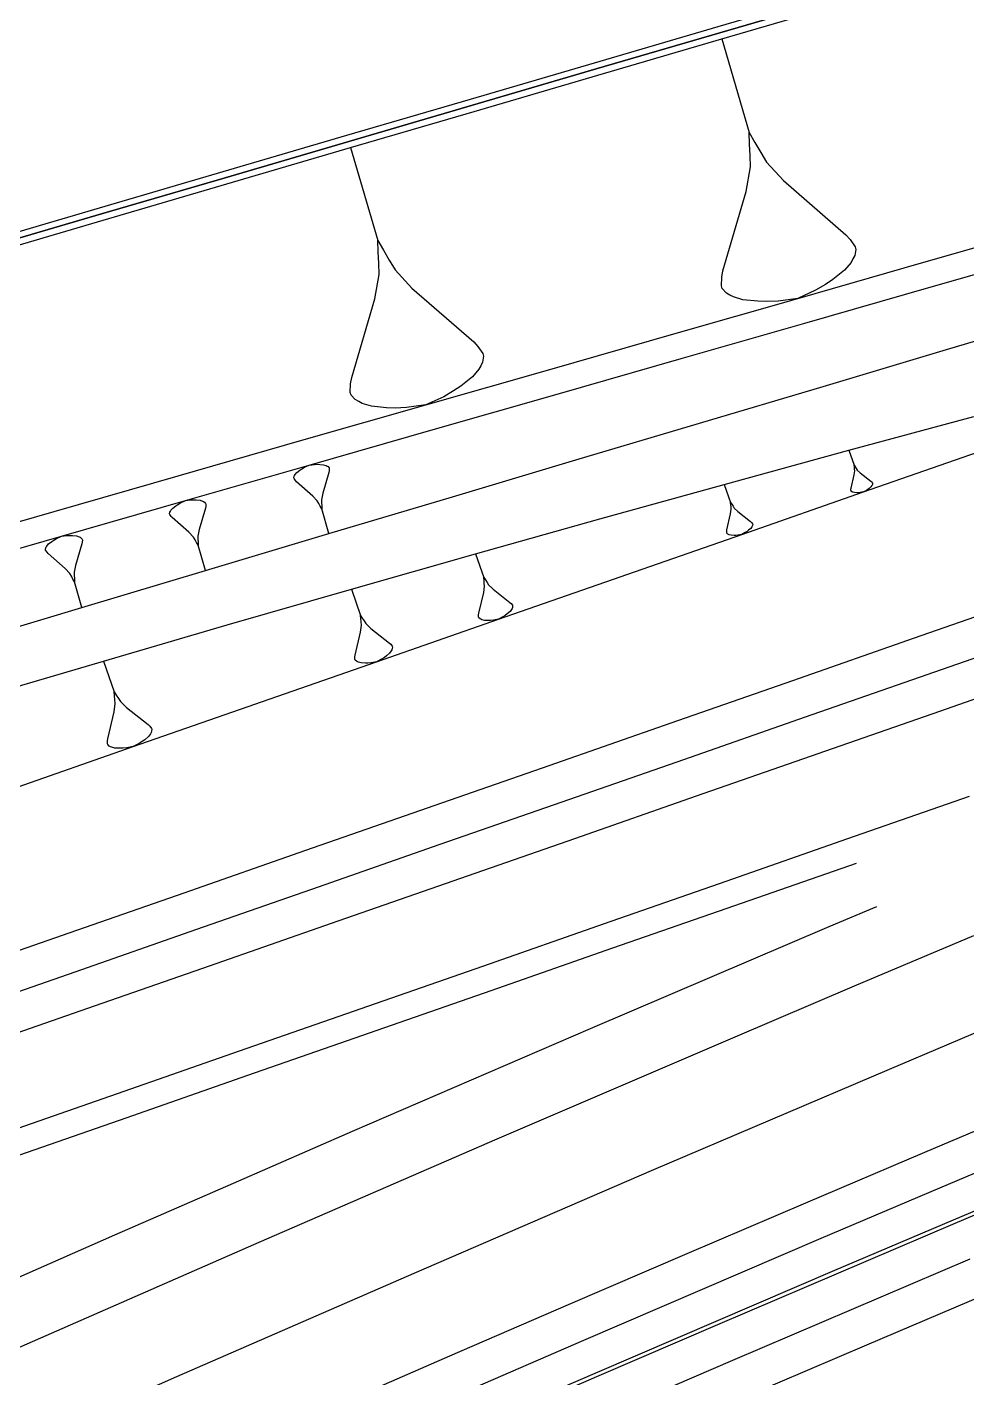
# Model space of a CAD drawing. Extents: x 387562 to 388546, y 804386 to 804945.
# Drawn here: x 388234.4 to 388270.9, y 804834 to 804886.3 of the extents above; entities that cross this region are included whole.
import ezdxf

# ---------------------------------------------------------------- set-up
doc = ezdxf.new("R2010")
doc.units = 0
doc.layers.get('0').update_dxf_attribs({"linetype": 'CONTINUOUS'})

msp = doc.modelspace()

# ---------------------------------------------------------------- linework, layer by layer
at = {"color": 1}
for p, q in [((388261.389, 804885.8665), (388262.4529, 804882.2353)), ((388262.4529, 804882.2353), (388262.6782, 804881.8507)), ((388262.4707, 804881.7899), (388262.4529, 804882.2353)), ((388246.9941, 804881.649), (388248.0487, 804878.0496)), ((388262.4885, 804881.3445), (388262.4707, 804881.7899)), ((388262.6782, 804881.8507), (388262.9035, 804881.4661)), ((388262.5064, 804880.8991), (388262.4885, 804881.3445)), ((388262.9035, 804881.4661), (388263.1289, 804881.0815)), ((388263.1289, 804881.0815), (388263.7871, 804880.373)), ((388262.3346, 804879.9475), (388262.5064, 804880.8991)), ((388261.4345, 804876.8674), (388262.3346, 804879.9475)), ((388263.7871, 804880.373), (388266.207, 804878.2657)), ((388248.0487, 804878.0496), (388248.272, 804877.6683)), ((388248.0664, 804877.6081), (388248.0487, 804878.0496)), ((388266.207, 804878.2657), (388266.3715, 804878.0886)), ((388266.3715, 804878.0886), (388266.5665, 804877.8077)), ((388248.084, 804877.1666), (388248.0664, 804877.6081)), ((388248.272, 804877.6683), (388248.4954, 804877.2871)), ((388266.4806, 804877.3319), (388266.4072, 804877.1978)), ((388266.5539, 804877.4661), (388266.4806, 804877.3319)), ((388266.5969, 804877.704), (388266.5539, 804877.4661)), ((388266.5665, 804877.8077), (388266.5969, 804877.704)), ((388248.1017, 804876.7251), (388248.084, 804877.1666)), ((388248.4954, 804877.2871), (388248.7188, 804876.9059)), ((388248.7188, 804876.9059), (388249.3712, 804876.2036)), ((388261.3915, 804876.6295), (388261.4345, 804876.8674)), ((388266.1568, 804876.8991), (388265.6988, 804876.5396)), ((388266.4072, 804877.1978), (388266.1568, 804876.8991)), ((388247.9314, 804875.7818), (388248.1017, 804876.7251)), ((388261.379, 804876.2878), (388261.3915, 804876.6295)), ((388261.4094, 804876.1841), (388261.379, 804876.2878)), ((388265.418, 804876.3446), (388265.0333, 804876.1193)), ((388265.6988, 804876.5396), (388265.418, 804876.3446)), ((388247.0392, 804872.7287), (388247.9314, 804875.7818)), ((388249.3712, 804876.2036), (388251.7699, 804874.1147)), ((388261.5739, 804876.007), (388261.4094, 804876.1841)), ((388261.7081, 804875.9336), (388261.5739, 804876.007)), ((388261.8422, 804875.8603), (388261.7081, 804875.9336)), ((388262.2143, 804875.744), (388261.8422, 804875.8603)), ((388262.7938, 804875.6885), (388262.2143, 804875.744)), ((388264.3375, 804875.8028), (388263.5809, 804875.6937)), ((388265.0333, 804876.1193), (388264.3375, 804875.8028)), ((388263.1355, 804875.6759), (388262.7938, 804875.6885)), ((388263.5809, 804875.6937), (388263.1355, 804875.6759)), ((388251.7699, 804874.1147), (388251.933, 804873.9391)), ((388251.933, 804873.9391), (388252.1263, 804873.6608)), ((388252.1263, 804873.6608), (388252.1564, 804873.5579)), ((388252.0411, 804873.1891), (388251.9684, 804873.0562)), ((388252.1138, 804873.3221), (388252.0411, 804873.1891)), ((388252.1564, 804873.5579), (388252.1138, 804873.3221)), ((388246.9966, 804872.4929), (388247.0392, 804872.7287)), ((388251.7201, 804872.7601), (388251.2662, 804872.4037)), ((388251.9684, 804873.0562), (388251.7201, 804872.7601)), ((388246.9842, 804872.1542), (388246.9966, 804872.4929)), ((388247.0143, 804872.0514), (388246.9842, 804872.1542)), ((388250.9878, 804872.2105), (388250.6066, 804871.9871)), ((388251.2662, 804872.4037), (388250.9878, 804872.2105)), ((388247.1774, 804871.8758), (388247.0143, 804872.0514)), ((388247.3104, 804871.8031), (388247.1774, 804871.8758)), ((388247.4434, 804871.7304), (388247.3104, 804871.8031)), ((388247.8122, 804871.6151), (388247.4434, 804871.7304)), ((388248.3866, 804871.5601), (388247.8122, 804871.6151)), ((388248.7253, 804871.5476), (388248.3866, 804871.5601)), ((388249.1668, 804871.5653), (388248.7253, 804871.5476)), ((388249.9168, 804871.6734), (388249.1668, 804871.5653)), ((388250.6066, 804871.9871), (388249.9168, 804871.6734)), ((388266.326, 804869.9114), (388266.5295, 804869.3278)), ((388244.8048, 804868.9025), (388244.8244, 804868.9378)), ((388244.8244, 804868.9378), (388244.8439, 804868.973)), ((388244.8439, 804868.973), (388244.9103, 804869.0513)), ((388244.9103, 804869.0513), (388245.0314, 804869.1453)), ((388245.0314, 804869.1453), (388245.1057, 804869.1962)), ((388245.1057, 804869.1962), (388245.2073, 804869.2549)), ((388245.2073, 804869.2549), (388245.3911, 804869.3373)), ((388245.3911, 804869.3373), (388245.5905, 804869.3648)), ((388245.5905, 804869.3648), (388245.7078, 804869.3689)), ((388245.7078, 804869.3689), (388245.7978, 804869.365)), ((388245.7978, 804869.365), (388245.9503, 804869.3495)), ((388246.154, 804869.0525), (388245.9123, 804868.2427)), ((388245.9503, 804869.3495), (388246.0482, 804869.3183)), ((388246.0482, 804869.3183), (388246.0834, 804869.2988)), ((388246.0834, 804869.2988), (388246.1186, 804869.2793)), ((388246.1186, 804869.2793), (388246.1617, 804869.2324)), ((388246.1657, 804869.1151), (388246.154, 804869.0525)), ((388246.1617, 804869.2324), (388246.1695, 804869.205)), ((388246.1695, 804869.205), (388246.1657, 804869.1151)), ((388266.4077, 804868.4438), (388266.5291, 804868.9537)), ((388266.5291, 804868.9537), (388266.5493, 804869.1103)), ((388266.5295, 804869.3278), (388266.5695, 804869.267)), ((388266.5361, 804869.2553), (388266.5295, 804869.3278)), ((388266.5427, 804869.1828), (388266.5361, 804869.2553)), ((388266.5493, 804869.1103), (388266.5427, 804869.1828)), ((388266.5695, 804869.267), (388266.6094, 804869.2061)), ((388266.6094, 804869.2061), (388266.6493, 804869.1452)), ((388266.6493, 804869.1452), (388266.7625, 804869.0351)), ((388266.7625, 804869.0351), (388267.1747, 804868.7113)), ((388244.7932, 804868.84), (388244.8048, 804868.9025)), ((388244.801, 804868.8126), (388244.7932, 804868.84)), ((388244.8519, 804868.7383), (388244.801, 804868.8126)), ((388244.895, 804868.6914), (388244.8519, 804868.7383)), ((388245.5291, 804868.1328), (388244.895, 804868.6914)), ((388261.4922, 804868.5879), (388261.7364, 804867.8877)), ((388266.4027, 804868.4046), (388266.4077, 804868.4438)), ((388266.4035, 804868.3488), (388266.4027, 804868.4046)), ((388267.1061, 804868.4256), (388267.0618, 804868.3914)), ((388267.1778, 804868.488), (388267.1061, 804868.4256)), ((388267.1747, 804868.7113), (388267.203, 804868.6838)), ((388267.2162, 804868.5388), (388267.1778, 804868.488)), ((388267.203, 804868.6838), (388267.2371, 804868.6396)), ((388267.227, 804868.5613), (388267.2162, 804868.5388)), ((388267.2379, 804868.5838), (388267.227, 804868.5613)), ((388267.2371, 804868.6396), (388267.2429, 804868.6229)), ((388267.2429, 804868.6229), (388267.2379, 804868.5838)), ((388240.2942, 804867.8129), (388240.3978, 804867.8729)), ((388240.3978, 804867.8729), (388240.5853, 804867.9569)), ((388240.5853, 804867.9569), (388240.7888, 804867.9852)), ((388240.7888, 804867.9852), (388240.9085, 804867.9893)), ((388240.9085, 804867.9893), (388241.0003, 804867.9855)), ((388241.0003, 804867.9855), (388241.156, 804867.9697)), ((388241.156, 804867.9697), (388241.2558, 804867.9379)), ((388241.2558, 804867.9379), (388241.2917, 804867.918)), ((388241.2917, 804867.918), (388241.3277, 804867.8981)), ((388241.3277, 804867.8981), (388241.3716, 804867.8503)), ((388245.7014, 804867.9452), (388245.5291, 804868.1328)), ((388245.7602, 804867.8436), (388245.7014, 804867.9452)), ((388245.9123, 804868.2427), (388245.8656, 804867.9923)), ((388245.8656, 804867.9923), (388245.8697, 804867.875)), ((388245.8697, 804867.875), (388245.8737, 804867.7576)), ((388261.7364, 804867.8877), (388261.7843, 804867.8147)), ((388261.7443, 804867.8007), (388261.7364, 804867.8877)), ((388266.4093, 804868.3321), (388266.4035, 804868.3488)), ((388266.4376, 804868.3046), (388266.4093, 804868.3321)), ((388266.4601, 804868.2938), (388266.4376, 804868.3046)), ((388266.4826, 804868.2829), (388266.4601, 804868.2938)), ((388266.5442, 804868.267), (388266.4826, 804868.2829)), ((388266.6392, 804868.2627), (388266.5442, 804868.267)), ((388266.695, 804868.2635), (388266.6392, 804868.2627)), ((388266.7676, 804868.2701), (388266.695, 804868.2635)), ((388266.8901, 804868.2941), (388266.7676, 804868.2701)), ((388267.001, 804868.3515), (388266.8901, 804868.2941)), ((388267.0618, 804868.3914), (388267.001, 804868.3515)), ((388239.9754, 804867.4493), (388239.9873, 804867.5131)), ((388239.9834, 804867.4213), (388239.9754, 804867.4493)), ((388240.0354, 804867.3456), (388239.9834, 804867.4213)), ((388239.9873, 804867.5131), (388240.0072, 804867.5491)), ((388240.0072, 804867.5491), (388240.0271, 804867.585)), ((388240.0271, 804867.585), (388240.0948, 804867.6649)), ((388240.0948, 804867.6649), (388240.2184, 804867.7609)), ((388240.2184, 804867.7609), (388240.2942, 804867.8129)), ((388241.3639, 804867.6667), (388241.1176, 804866.8402)), ((388241.3758, 804867.7306), (388241.3639, 804867.6667)), ((388241.3716, 804867.8503), (388241.3797, 804867.8224)), ((388241.3797, 804867.8224), (388241.3758, 804867.7306)), ((388245.819, 804867.7419), (388245.7602, 804867.8436)), ((388245.8777, 804867.6403), (388245.819, 804867.7419)), ((388245.8737, 804867.7576), (388245.8777, 804867.6403)), ((388246.1524, 804866.6824), (388245.8777, 804867.6403)), ((388261.5903, 804866.827), (388261.7359, 804867.4388)), ((388261.7359, 804867.4388), (388261.7601, 804867.6267)), ((388261.7522, 804867.7137), (388261.7443, 804867.8007)), ((388261.7601, 804867.6267), (388261.7522, 804867.7137)), ((388261.7843, 804867.8147), (388261.8322, 804867.7416)), ((388261.8322, 804867.7416), (388261.8802, 804867.6686)), ((388261.8802, 804867.6686), (388262.016, 804867.5365)), ((388262.016, 804867.5365), (388262.5105, 804867.148)), ((388240.0794, 804867.2978), (388240.0354, 804867.3456)), ((388240.7267, 804866.728), (388240.0794, 804867.2978)), ((388241.1176, 804866.8402), (388241.0701, 804866.5848)), ((388261.5842, 804866.78), (388261.5903, 804866.827)), ((388262.5142, 804866.88), (388262.4282, 804866.8051)), ((388262.5105, 804867.148), (388262.5445, 804867.115)), ((388262.5603, 804866.941), (388262.5142, 804866.88)), ((388262.5445, 804867.115), (388262.5854, 804867.0619)), ((388262.5733, 804866.9679), (388262.5603, 804866.941)), ((388262.5863, 804866.9949), (388262.5733, 804866.9679)), ((388262.5854, 804867.0619), (388262.5924, 804867.0419)), ((388262.5924, 804867.0419), (388262.5863, 804866.9949)), ((388235.2792, 804866.2788), (388235.4053, 804866.3767)), ((388235.4053, 804866.3767), (388235.4826, 804866.4297)), ((388235.4826, 804866.4297), (388235.5883, 804866.4909)), ((388235.5883, 804866.4909), (388235.7795, 804866.5766)), ((388235.7795, 804866.5766), (388235.9871, 804866.6054)), ((388235.9871, 804866.6054), (388236.1092, 804866.6097)), ((388236.1092, 804866.6097), (388236.2028, 804866.6057)), ((388236.2028, 804866.6057), (388236.3616, 804866.5897)), ((388236.3616, 804866.5897), (388236.4634, 804866.5572)), ((388236.4634, 804866.5572), (388236.5001, 804866.5369)), ((388236.5001, 804866.5369), (388236.5367, 804866.5166)), ((388236.5367, 804866.5166), (388236.5816, 804866.4679)), ((388236.5858, 804866.3457), (388236.5737, 804866.2806)), ((388236.5816, 804866.4679), (388236.5898, 804866.4394)), ((388236.5898, 804866.4394), (388236.5858, 804866.3457)), ((388240.9025, 804866.5366), (388240.7267, 804866.728)), ((388240.9626, 804866.433), (388240.9025, 804866.5366)), ((388241.0226, 804866.3293), (388240.9626, 804866.433)), ((388241.0826, 804866.2256), (388241.0226, 804866.3293)), ((388241.0701, 804866.5848), (388241.0743, 804866.465)), ((388241.0743, 804866.465), (388241.0784, 804866.3453)), ((388241.0784, 804866.3453), (388241.0826, 804866.2256)), ((388261.5852, 804866.713), (388261.5842, 804866.78)), ((388261.5922, 804866.693), (388261.5852, 804866.713)), ((388261.6261, 804866.66), (388261.5922, 804866.693)), ((388261.6531, 804866.647), (388261.6261, 804866.66)), ((388261.6801, 804866.6339), (388261.6531, 804866.647)), ((388261.754, 804866.6149), (388261.6801, 804866.6339)), ((388261.868, 804866.6097), (388261.754, 804866.6149)), ((388261.935, 804866.6107), (388261.868, 804866.6097)), ((388262.022, 804866.6186), (388261.935, 804866.6107)), ((388262.169, 804866.6474), (388262.022, 804866.6186)), ((388262.3021, 804866.7163), (388262.169, 804866.6474)), ((388262.3751, 804866.7642), (388262.3021, 804866.7163)), ((388262.4282, 804866.8051), (388262.3751, 804866.7642)), ((388235.1574, 804866.0588), (388235.1696, 804866.124)), ((388235.1656, 804866.0303), (388235.1574, 804866.0588)), ((388235.2186, 804865.9531), (388235.1656, 804866.0303)), ((388235.1696, 804866.124), (388235.1899, 804866.1606)), ((388235.1899, 804866.1606), (388235.2102, 804866.1973)), ((388235.2102, 804866.1973), (388235.2792, 804866.2788)), ((388235.2635, 804865.9043), (388235.2186, 804865.9531)), ((388235.9237, 804865.3231), (388235.2635, 804865.9043)), ((388236.5737, 804866.2806), (388236.3225, 804865.4376)), ((388241.3633, 804865.2482), (388241.0826, 804866.2256)), ((388251.8411, 804865.8936), (388252.1607, 804864.9772)), ((388236.1031, 804865.1279), (388235.9237, 804865.3231)), ((388236.3225, 804865.4376), (388236.274, 804865.177)), ((388236.1643, 804865.0222), (388236.1031, 804865.1279)), ((388236.2255, 804864.9164), (388236.1643, 804865.0222)), ((388236.2867, 804864.8107), (388236.2255, 804864.9164)), ((388236.274, 804865.177), (388236.2782, 804865.0549)), ((388236.2782, 804865.0549), (388236.2825, 804864.9328)), ((388236.2825, 804864.9328), (388236.2867, 804864.8107)), ((388236.5731, 804863.8138), (388236.2867, 804864.8107)), ((388252.1607, 804864.9772), (388252.2234, 804864.8816)), ((388252.1711, 804864.8634), (388252.1607, 804864.9772)), ((388252.1814, 804864.7495), (388252.1711, 804864.8634)), ((388252.1918, 804864.6357), (388252.1814, 804864.7495)), ((388252.2234, 804864.8816), (388252.2862, 804864.786)), ((388252.2862, 804864.786), (388252.3489, 804864.6904)), ((388247.0238, 804864.5228), (388247.3782, 804863.5069)), ((388251.9695, 804863.589), (388252.1601, 804864.3897)), ((388252.1601, 804864.3897), (388252.1918, 804864.6357)), ((388252.3489, 804864.6904), (388252.5266, 804864.5175)), ((388252.5266, 804864.5175), (388253.1738, 804864.0091)), ((388253.1738, 804864.0091), (388253.2183, 804863.9659)), ((388253.239, 804863.7382), (388253.1787, 804863.6584)), ((388253.2183, 804863.9659), (388253.2719, 804863.8965)), ((388253.256, 804863.7735), (388253.239, 804863.7382)), ((388253.2731, 804863.8088), (388253.256, 804863.7735)), ((388253.2719, 804863.8965), (388253.281, 804863.8703)), ((388253.281, 804863.8703), (388253.2731, 804863.8088)), ((388247.3782, 804863.5069), (388247.4477, 804863.4009)), ((388247.3896, 804863.3807), (388247.3782, 804863.5069)), ((388247.4011, 804863.2544), (388247.3896, 804863.3807)), ((388247.4126, 804863.1282), (388247.4011, 804863.2544)), ((388247.4477, 804863.4009), (388247.5172, 804863.2949)), ((388247.5172, 804863.2949), (388247.5867, 804863.1889)), ((388247.5867, 804863.1889), (388247.7838, 804862.9972)), ((388251.9616, 804863.5276), (388251.9695, 804863.589)), ((388251.9628, 804863.4399), (388251.9616, 804863.5276)), ((388251.9719, 804863.4137), (388251.9628, 804863.4399)), ((388252.0164, 804863.3705), (388251.9719, 804863.4137)), ((388252.0517, 804863.3534), (388252.0164, 804863.3705)), ((388252.087, 804863.3364), (388252.0517, 804863.3534)), ((388252.1838, 804863.3114), (388252.087, 804863.3364)), ((388252.333, 804863.3047), (388252.1838, 804863.3114)), ((388252.4207, 804863.3059), (388252.333, 804863.3047)), ((388252.5345, 804863.3163), (388252.4207, 804863.3059)), ((388252.7269, 804863.354), (388252.5345, 804863.3163)), ((388252.9011, 804863.4441), (388252.7269, 804863.354)), ((388252.9966, 804863.5068), (388252.9011, 804863.4441)), ((388253.0661, 804863.5604), (388252.9966, 804863.5068)), ((388253.1787, 804863.6584), (388253.0661, 804863.5604)), ((388247.1662, 804861.9679), (388247.3775, 804862.8555)), ((388247.3775, 804862.8555), (388247.4126, 804863.1282)), ((388247.7838, 804862.9972), (388248.5013, 804862.4336)), ((388248.5013, 804862.4336), (388248.5506, 804862.3857)), ((388248.5736, 804862.1332), (388248.5067, 804862.0448)), ((388248.5506, 804862.3857), (388248.61, 804862.3087)), ((388248.5925, 804862.1724), (388248.5736, 804862.1332)), ((388248.6114, 804862.2115), (388248.5925, 804862.1724)), ((388248.61, 804862.3087), (388248.6201, 804862.2797)), ((388248.6201, 804862.2797), (388248.6114, 804862.2115)), ((388237.4057, 804861.734), (388237.8236, 804860.536)), ((388247.1574, 804861.8997), (388247.1662, 804861.9679)), ((388247.1587, 804861.8025), (388247.1574, 804861.8997)), ((388247.1689, 804861.7735), (388247.1587, 804861.8025)), ((388247.2181, 804861.7255), (388247.1689, 804861.7735)), ((388247.2573, 804861.7066), (388247.2181, 804861.7255)), ((388247.2964, 804861.6877), (388247.2573, 804861.7066)), ((388247.4038, 804861.6601), (388247.2964, 804861.6877)), ((388247.5691, 804861.6526), (388247.4038, 804861.6601)), ((388247.6663, 804861.654), (388247.5691, 804861.6526)), ((388247.7926, 804861.6655), (388247.6663, 804861.654)), ((388248.0059, 804861.7073), (388247.7926, 804861.6655)), ((388248.1989, 804861.8072), (388248.0059, 804861.7073)), ((388248.3049, 804861.8767), (388248.1989, 804861.8072)), ((388248.3818, 804861.9361), (388248.3049, 804861.8767)), ((388248.5067, 804862.0448), (388248.3818, 804861.9361)), ((388237.8227, 804859.7679), (388237.8641, 804860.0894)), ((388237.8236, 804860.536), (388237.9055, 804860.411)), ((388237.8371, 804860.3871), (388237.8236, 804860.536)), ((388237.8506, 804860.2383), (388237.8371, 804860.3871)), ((388237.8641, 804860.0894), (388237.8506, 804860.2383)), ((388237.9055, 804860.411), (388237.9875, 804860.286)), ((388237.9875, 804860.286), (388238.0695, 804860.1611)), ((388238.0695, 804860.1611), (388238.3019, 804859.935)), ((388237.5736, 804858.7212), (388237.8227, 804859.7679)), ((388238.3019, 804859.935), (388239.148, 804859.2703)), ((388239.148, 804859.2703), (388239.2061, 804859.2138)), ((388239.2061, 804859.2138), (388239.2762, 804859.1231)), ((388239.2778, 804859.0085), (388239.2555, 804858.9623)), ((388239.2762, 804859.1231), (388239.2881, 804859.0888)), ((388239.2881, 804859.0888), (388239.2778, 804859.0085)), ((388237.5632, 804858.6408), (388237.5736, 804858.7212)), ((388237.5648, 804858.5261), (388237.5632, 804858.6408)), ((388237.5767, 804858.4919), (388237.5648, 804858.5261)), ((388237.6348, 804858.4354), (388237.5767, 804858.4919)), ((388238.7914, 804858.5317), (388238.5638, 804858.4139)), ((388238.9164, 804858.6137), (388238.7914, 804858.5317)), ((388239.0071, 804858.6837), (388238.9164, 804858.6137)), ((388239.1544, 804858.8119), (388239.0071, 804858.6837)), ((388239.2332, 804858.9161), (388239.1544, 804858.8119)), ((388239.2555, 804858.9623), (388239.2332, 804858.9161)), ((388237.681, 804858.4131), (388237.6348, 804858.4354)), ((388237.7272, 804858.3908), (388237.681, 804858.4131)), ((388237.8537, 804858.3582), (388237.7272, 804858.3908)), ((388238.0488, 804858.3494), (388237.8537, 804858.3582)), ((388238.1634, 804858.351), (388238.0488, 804858.3494)), ((388238.3122, 804858.3645), (388238.1634, 804858.351)), ((388238.5638, 804858.4139), (388238.3122, 804858.3645))]:
    msp.add_line(p, q, dxfattribs=at)
at = {"color": 1, "linetype": 'CONTINUOUS'}
for points in [[(388200, 804868.4014), (388203.6688, 804869.4764), (388208.4671, 804870.8822), (388213.2654, 804872.288), (388218.0637, 804873.6939), (388222.862, 804875.0997), (388227.6603, 804876.5055), (388232.4586, 804877.9113), (388237.2569, 804879.3172), (388242.0552, 804880.723), (388246.8535, 804882.1288), (388251.6518, 804883.5347), (388256.4501, 804884.9405), (388261.2484, 804886.3463), (388266.0467, 804887.7522), (388270.845, 804889.158), (388275.6433, 804890.5638), (388280.4416, 804891.9697), (388285.2399, 804893.3755), (388290.0382, 804894.7813), (388294.8364, 804896.1872), (388299.6347, 804897.593), (388300, 804897.7)], [(388200, 804867.8804), (388203.8094, 804868.9965), (388208.6077, 804870.4024), (388213.406, 804871.8082), (388218.2043, 804873.214), (388223.0026, 804874.6199), (388227.8009, 804876.0257), (388232.5992, 804877.4315), (388237.3975, 804878.8374), (388242.1958, 804880.2432), (388246.9941, 804881.649), (388251.7924, 804883.0548), (388256.5907, 804884.4607), (388261.389, 804885.8665), (388266.1873, 804887.2723), (388270.9856, 804888.6782), (388275.7839, 804890.084), (388280.5821, 804891.4898), (388285.3804, 804892.8957), (388290.1787, 804894.3015), (388294.977, 804895.7073), (388299.7753, 804897.1132), (388300, 804897.179)], [(388200, 804857.3405), (388201.8579, 804857.8742), (388206.6637, 804859.2545), (388211.4695, 804860.6348), (388216.2753, 804862.0151), (388221.081, 804863.3954), (388225.8868, 804864.7757), (388230.6926, 804866.156), (388235.4984, 804867.5363), (388240.3041, 804868.9166), (388245.1099, 804870.2969), (388249.9168, 804871.6734), (388254.7237, 804873.0498), (388259.5306, 804874.4263), (388264.3375, 804875.8028), (388269.1444, 804877.1792), (388273.9513, 804878.5557), (388278.7582, 804879.9322), (388283.5651, 804881.3086), (388288.372, 804882.6851), (388293.1789, 804884.0616), (388297.9865, 804885.4355), (388300, 804886.0109)], [(388200, 804856.3001), (388202.1391, 804856.9145), (388206.9449, 804858.2948), (388211.7506, 804859.6751), (388216.5564, 804861.0554), (388221.3622, 804862.4357), (388226.168, 804863.816), (388230.9737, 804865.1963), (388235.7795, 804866.5766), (388240.5853, 804867.9569), (388245.3911, 804869.3373), (388250.198, 804870.7137), (388255.0049, 804872.0902), (388259.8118, 804873.4667), (388264.6187, 804874.8431), (388269.4256, 804876.2196), (388274.2325, 804877.596), (388279.0394, 804878.9725), (388283.8463, 804880.349), (388288.6532, 804881.7254), (388293.4601, 804883.1019), (388298.2677, 804884.4758), (388300, 804884.9709)], [(388200, 804852.8586), (388203.0423, 804853.77), (388207.8322, 804855.2054), (388212.6222, 804856.6405), (388217.4122, 804858.0758), (388222.2024, 804859.5105), (388226.9926, 804860.9449), (388231.7828, 804862.3793), (388236.5731, 804863.8138), (388241.3633, 804865.2482), (388246.1524, 804866.6824), (388250.9439, 804868.1088), (388255.7364, 804869.5356), (388260.5289, 804870.9624), (388265.3214, 804872.3891), (388270.1139, 804873.8159), (388274.9064, 804875.2427), (388279.6988, 804876.6695), (388284.4913, 804878.0962), (388289.2838, 804879.523), (388294.0758, 804880.9496), (388298.8692, 804882.3711), (388300, 804882.7064)], [(388200, 804844.2655), (388201.2434, 804844.6554), (388205.9535, 804846.1667), (388210.5747, 804847.9467), (388215.1823, 804849.7569), (388219.7762, 804851.5972), (388221.0012, 804852.094), (388224.4006, 804853.4738), (388229.1216, 804855.1205), (388233.8427, 804856.7672), (388238.5638, 804858.4139), (388243.2848, 804860.0606), (388248.0059, 804861.7073), (388252.7269, 804863.354), (388257.448, 804865.0007), (388262.169, 804866.6474), (388266.8901, 804868.2941), (388271.6111, 804869.9408), (388273.8979, 804870.7385), (388276.3322, 804871.5875), (388279.1727, 804872.553), (388281.0532, 804873.2342), (388285.6645, 804875.1957), (388287.6056, 804876.0213)], [(388200, 804850.2681), (388204.2211, 804851.5045), (388208.9106, 804852.9598), (388213.5962, 804854.4308), (388218.278, 804855.9174), (388219.5282, 804856.3172), (388223.0198, 804857.4326), (388227.8096, 804858.8821), (388232.6049, 804860.3159), (388237.4057, 804861.734), (388242.212, 804863.1362), (388247.0238, 804864.5228), (388251.8411, 804865.8936), (388256.6639, 804867.2486), (388261.4922, 804868.5879), (388266.326, 804869.9114), (388271.1653, 804871.2192)], [(388200, 804839.0256), (388202.7551, 804839.8894), (388207.497, 804841.4109), (388212.2286, 804842.964), (388216.9498, 804844.5486), (388221.6602, 804846.1647), (388222.9169, 804846.6017), (388226.3766, 804847.8085), (388231.0977, 804849.4552), (388235.8187, 804851.1019), (388240.5398, 804852.7486), (388245.2609, 804854.3953), (388249.9819, 804856.042), (388254.703, 804857.6887), (388259.424, 804859.3354), (388264.1451, 804860.9822), (388268.8661, 804862.6289), (388273.5872, 804864.2756)], [(388200, 804808.9009), (388201.7104, 804809.6903), (388206.2601, 804811.7792), (388210.8139, 804813.859), (388215.3719, 804815.9296), (388219.9341, 804817.9912), (388223.9412, 804819.7929), (388224.5003, 804820.0436), (388229.0707, 804822.0868), (388233.6451, 804824.121), (388238.2236, 804826.1459), (388242.8061, 804828.1618), (388247.3926, 804830.1684), (388251.9832, 804832.1659), (388256.5777, 804834.1542), (388261.1762, 804836.1333), (388265.7787, 804838.1031), (388270.3851, 804840.0638), (388274.9954, 804842.0153)], [(388200, 804808.7357), (388201.7731, 804809.5541), (388206.3225, 804811.6428), (388210.8761, 804813.7225), (388215.4338, 804815.793), (388219.9957, 804817.8544), (388224.0026, 804819.656), (388224.5617, 804819.9067), (388229.1317, 804821.9498), (388233.7059, 804823.9838), (388238.2841, 804826.0087), (388242.8663, 804828.0244), (388247.4526, 804830.0309), (388252.0429, 804832.0283), (388256.6372, 804834.0164), (388261.2354, 804835.9954), (388265.8376, 804837.9652), (388270.4437, 804839.9257), (388275.0537, 804841.8771)]]:
    msp.add_lwpolyline(points, dxfattribs=at)
at = {"color": 7, "linetype": 'CONTINUOUS'}
for points in [[(388300, 804897.4395), (388299.705, 804897.3531), (388294.9067, 804895.9472), (388290.1084, 804894.5414), (388285.3102, 804893.1356), (388280.5119, 804891.7298), (388275.7136, 804890.3239), (388270.9153, 804888.9181), (388266.117, 804887.5123), (388261.3187, 804886.1064), (388256.5204, 804884.7006), (388251.7221, 804883.2948), (388246.9238, 804881.8889), (388242.1255, 804880.4831), (388237.3272, 804879.0773), (388232.5289, 804877.6714), (388227.7306, 804876.2656), (388222.9323, 804874.8598), (388218.134, 804873.4539), (388213.3357, 804872.0481), (388208.5374, 804870.6423), (388203.7391, 804869.2364), (388200, 804868.1409)], [(388200, 804835.8816), (388203.6622, 804837.0298), (388208.4231, 804838.5574), (388213.1737, 804840.1168), (388217.9138, 804841.7077), (388222.6432, 804843.3303), (388223.9049, 804843.7691), (388227.3647, 804844.9759), (388232.0857, 804846.6226), (388236.8068, 804848.2693), (388241.5278, 804849.916), (388246.2489, 804851.5627), (388250.9699, 804853.2094), (388255.691, 804854.8561), (388260.412, 804856.5028), (388265.1331, 804858.1495), (388269.8542, 804859.7962), (388274.5752, 804861.4429)], [(388200, 804815.8923), (388203.6163, 804817.5527), (388208.1817, 804819.6377), (388212.7513, 804821.7136), (388217.325, 804823.7804), (388221.3423, 804825.5867), (388221.9028, 804825.838), (388226.4848, 804827.8865), (388231.0708, 804829.9258), (388235.6609, 804831.9559), (388240.255, 804833.9768), (388244.8532, 804835.9885), (388249.4554, 804837.9911), (388254.0616, 804839.9844), (388258.6718, 804841.9685), (388263.2859, 804843.9434), (388267.904, 804845.9091), (388272.526, 804847.8655), (388277.1519, 804849.8126), (388281.7816, 804851.7505), (388286.4153, 804853.6792), (388291.0528, 804855.5986), (388295.6941, 804857.5087), (388300, 804859.2707)], [(388200, 804831.2075), (388200.2097, 804831.279), (388204.9609, 804832.9354), (388209.7, 804834.6231), (388214.4267, 804836.342), (388219.1408, 804838.0921), (388223.8422, 804839.8732), (388225.096, 804840.3543), (388228.5174, 804841.6711), (388233.2384, 804843.3178), (388237.9595, 804844.9645), (388242.6805, 804846.6112), (388247.4016, 804848.258), (388252.1226, 804849.9047), (388256.8437, 804851.5514), (388261.5647, 804853.1981), (388266.2858, 804854.8448), (388271.0068, 804856.4915)], [(388200, 804819.7436), (388202.1591, 804820.7349), (388206.7309, 804822.8228), (388211.3068, 804824.9017), (388215.8869, 804826.9713), (388219.9098, 804828.7801), (388220.4711, 804829.0318), (388225.0595, 804831.0831), (388229.6519, 804833.1252), (388234.2484, 804835.1582), (388238.8489, 804837.1819), (388243.4535, 804839.1965), (388248.0622, 804841.2018), (388252.6748, 804843.1979), (388257.2914, 804845.1848), (388261.9119, 804847.1624), (388266.5364, 804849.1308), (388271.1649, 804851.09)], [(388200, 804812.0398), (388200.5186, 804812.2792), (388205.0735, 804814.3704), (388209.6325, 804816.4526), (388214.1957, 804818.5256), (388218.7631, 804820.5895), (388222.7748, 804822.3932), (388223.3345, 804822.6442), (388227.9101, 804824.6898), (388232.4897, 804826.7263), (388237.0734, 804828.7535), (388241.6611, 804830.7717), (388246.2529, 804832.7806), (388250.8487, 804834.7803), (388255.4484, 804836.7709), (388260.0522, 804838.7522), (388264.6599, 804840.7244), (388269.2715, 804842.6873), (388273.887, 804844.641)], [(388200, 804805.4316), (388203.0276, 804806.8289), (388207.5715, 804808.9152), (388212.1197, 804810.9923), (388216.6719, 804813.0604), (388221.2283, 804815.1193), (388225.2304, 804816.9188), (388225.7888, 804817.1692), (388230.3534, 804819.2099), (388234.9221, 804821.2414), (388239.4948, 804823.2639), (388244.0716, 804825.2771), (388248.6523, 804827.2813), (388253.2371, 804829.2762), (388257.8259, 804831.262), (388262.4186, 804833.2386), (388267.0152, 804835.206), (388271.6158, 804837.1642)]]:
    msp.add_lwpolyline(points, dxfattribs=at)
at = {"color": 3, "linetype": 'CONTINUOUS'}
for points in [[(388200, 804868.1409), (388203.7391, 804869.2364), (388208.5374, 804870.6423), (388213.3357, 804872.0481), (388218.134, 804873.4539), (388222.9323, 804874.8598), (388227.7306, 804876.2656), (388232.5289, 804877.6714), (388237.3272, 804879.0773), (388242.1255, 804880.4831), (388246.9238, 804881.8889), (388251.7221, 804883.2948), (388256.5204, 804884.7006), (388261.3187, 804886.1064), (388266.117, 804887.5123), (388270.9153, 804888.9181), (388275.7136, 804890.3239), (388280.5119, 804891.7298), (388285.3102, 804893.1356), (388290.1084, 804894.5414), (388294.9067, 804895.9472), (388299.705, 804897.3531), (388300, 804897.4395)], [(388200, 804835.8816), (388203.6622, 804837.0298), (388208.4231, 804838.5574), (388213.1737, 804840.1168), (388217.9138, 804841.7077), (388222.6432, 804843.3303), (388223.9049, 804843.7691), (388227.3647, 804844.9759), (388232.0857, 804846.6226), (388236.8068, 804848.2693), (388241.5278, 804849.916), (388246.2489, 804851.5627), (388250.9699, 804853.2094), (388255.691, 804854.8561), (388260.412, 804856.5028), (388265.1331, 804858.1495), (388269.8542, 804859.7962), (388274.5752, 804861.4429)], [(388200, 804805.4316), (388203.0276, 804806.8289), (388207.5715, 804808.9152), (388212.1197, 804810.9923), (388216.6719, 804813.0604), (388221.2283, 804815.1193), (388225.2304, 804816.9188), (388225.7888, 804817.1692), (388230.3534, 804819.2099), (388234.9221, 804821.2414), (388239.4948, 804823.2639), (388244.0716, 804825.2771), (388248.6523, 804827.2813), (388253.2371, 804829.2762), (388257.8259, 804831.262), (388262.4186, 804833.2386), (388267.0152, 804835.206), (388271.6158, 804837.1642)]]:
    msp.add_lwpolyline(points, dxfattribs=at)
at = {"color": 2, "linetype": 'CONTINUOUS'}
for points in [[(388200, 804837.4536), (388203.2086, 804838.4596), (388207.96, 804839.9842), (388212.7011, 804841.5404), (388217.4318, 804843.1282), (388222.1517, 804844.7475), (388223.4109, 804845.1854), (388226.8706, 804846.3922), (388231.5917, 804848.0389), (388236.3128, 804849.6856), (388241.0338, 804851.3323), (388245.7549, 804852.979), (388250.4759, 804854.6257), (388255.197, 804856.2724), (388259.918, 804857.9191), (388264.6391, 804859.5658), (388269.3601, 804861.2125), (388274.0812, 804862.8593)], [(388200, 804830.1513), (388200.5057, 804830.3238), (388205.2633, 804831.9822), (388210.0087, 804833.6719), (388214.7417, 804835.3929), (388219.4621, 804837.1451), (388224.1698, 804838.9284), (388225.4254, 804839.4101), (388228.8467, 804840.7269), (388233.5678, 804842.3736), (388238.2888, 804844.0203), (388243.0099, 804845.667), (388247.7309, 804847.3137), (388252.452, 804848.9604), (388257.173, 804850.6072), (388261.8941, 804852.2539), (388266.6151, 804853.9006)], [(388200, 804822.4945), (388201.1183, 804823.0079), (388205.6946, 804825.0979), (388210.2751, 804827.1788), (388214.8597, 804829.2505), (388218.8866, 804831.0611), (388219.4485, 804831.3131), (388224.0414, 804833.3664), (388228.6384, 804835.4106), (388233.2395, 804837.4456), (388237.8446, 804839.4713), (388242.4538, 804841.4879), (388247.067, 804843.4952), (388251.6842, 804845.4933), (388256.3054, 804847.4821), (388260.9305, 804849.4617), (388265.5596, 804851.4321), (388267.4124, 804852.2177)], [(388200, 804810.3877), (388201.1459, 804810.9166), (388205.698, 804813.0066), (388210.2543, 804815.0875), (388214.8148, 804817.1593), (388219.3794, 804819.2219), (388223.3887, 804821.0246), (388223.9481, 804821.2755), (388228.5209, 804823.3198), (388233.0978, 804825.3551), (388237.6787, 804827.3811), (388242.2637, 804829.398), (388246.8528, 804831.4058), (388251.4458, 804833.4043), (388256.0428, 804835.3937), (388260.6438, 804837.3738), (388265.2487, 804839.3448), (388269.8576, 804841.3065), (388274.4704, 804843.259)], [(388200, 804807.0836), (388202.4003, 804808.1915), (388206.947, 804810.279), (388211.4979, 804812.3574), (388216.0529, 804814.4267), (388220.612, 804816.4869), (388224.6165, 804818.2874), (388225.1753, 804818.5379), (388229.7426, 804820.5799), (388234.314, 804822.6126), (388238.8895, 804824.6363), (388243.469, 804826.6508), (388248.0525, 804828.6561), (388252.64, 804830.6522), (388257.2315, 804832.6392), (388261.827, 804834.617), (388266.4264, 804836.5856), (388271.0297, 804838.545)]]:
    msp.add_lwpolyline(points, dxfattribs=at)

doc.saveas('drawing.dxf')
